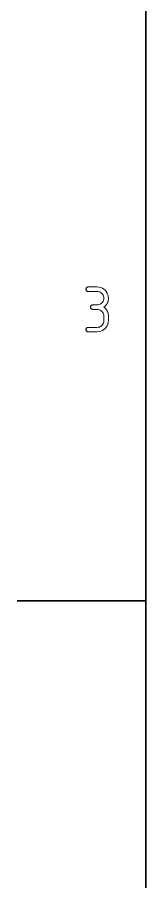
# Model space of a CAD drawing. Extents: x 0 to 297, y 0 to 210.
# Drawn here: x 0 to 10, y 83.1 to 150.5 of the extents above; entities that cross this region are included whole.
import ezdxf

# ---------------------------------------------------------------- set-up
doc = ezdxf.new("R2010")
doc.units = 0

msp = doc.modelspace()

# ---------------------------------------------------------------- linework, layer by layer
at = {"color": 7, "lineweight": 35}
msp.add_line((10, 200), (10, 10), dxfattribs=at)
at = {"color": 7, "lineweight": 35, "ltscale": 0.25}
msp.add_line((10, 105), (0, 105), dxfattribs=at)
at = {"color": 255, "lineweight": 13}
msp.add_lwpolyline([(6.224, 127.75), (6.31, 127.743), (6.391, 127.724), (6.466, 127.692), (6.535, 127.65), (6.596, 127.598), (6.648, 127.537), (6.69, 127.469), (6.721, 127.393), (6.741, 127.312), (6.748, 127.226), (6.748, 126.879), (6.741, 126.792), (6.721, 126.711), (6.69, 126.635), (6.648, 126.566), (6.596, 126.504), (6.535, 126.452), (6.466, 126.409), (6.391, 126.377), (6.31, 126.357), (6.224, 126.35), (5.524, 126.35), (5.495, 126.348), (5.468, 126.342), (5.443, 126.331), (5.419, 126.318), (5.399, 126.301), (5.381, 126.281), (5.367, 126.259), (5.356, 126.234), (5.35, 126.207), (5.348, 126.179), (5.35, 126.15), (5.356, 126.123), (5.367, 126.097), (5.381, 126.074), (5.399, 126.054), (5.419, 126.036), (5.443, 126.022), (5.468, 126.011), (5.495, 126.005), (5.524, 126.002), (6.224, 126.002), (6.366, 126.014), (6.501, 126.047), (6.627, 126.1), (6.742, 126.171), (6.844, 126.259), (6.931, 126.361), (7.002, 126.476), (7.055, 126.601), (7.089, 126.736), (7.1, 126.879), (7.1, 127.226), (7.096, 127.309), (7.085, 127.391), (7.066, 127.47), (7.041, 127.547), (7.008, 127.62), (6.969, 127.69), (6.923, 127.757), (6.871, 127.818), (6.812, 127.875), (6.748, 127.926), (6.812, 127.979), (6.871, 128.037), (6.923, 128.099), (6.969, 128.166), (7.008, 128.236), (7.041, 128.309), (7.066, 128.386), (7.085, 128.464), (7.096, 128.545), (7.1, 128.626), (7.089, 128.769), (7.055, 128.903), (7.002, 129.029), (6.931, 129.144), (6.844, 129.246), (6.742, 129.334), (6.627, 129.405), (6.501, 129.458), (6.366, 129.491), (6.224, 129.502), (5.524, 129.502), (5.495, 129.5), (5.468, 129.494), (5.443, 129.483), (5.419, 129.469), (5.399, 129.451), (5.381, 129.431), (5.367, 129.407), (5.356, 129.382), (5.35, 129.355), (5.348, 129.326), (5.35, 129.298), (5.356, 129.27), (5.367, 129.245), (5.381, 129.222), (5.399, 129.201), (5.419, 129.184), (5.443, 129.17), (5.468, 129.159), (5.495, 129.152), (5.524, 129.15), (6.224, 129.15), (6.31, 129.143), (6.391, 129.124), (6.466, 129.092), (6.535, 129.05), (6.596, 128.998), (6.648, 128.937), (6.69, 128.869), (6.721, 128.793), (6.741, 128.712), (6.748, 128.626), (6.741, 128.541), (6.721, 128.461), (6.69, 128.386), (6.648, 128.317), (6.596, 128.256), (6.535, 128.204), (6.466, 128.161), (6.391, 128.129), (6.31, 128.109), (6.224, 128.102), (5.876, 128.102), (5.847, 128.1), (5.82, 128.094), (5.795, 128.083), (5.772, 128.069), (5.751, 128.051), (5.734, 128.031), (5.72, 128.007), (5.709, 127.982), (5.702, 127.955), (5.7, 127.926), (5.702, 127.897), (5.709, 127.87), (5.72, 127.845), (5.734, 127.822), (5.751, 127.801), (5.772, 127.784), (5.795, 127.77), (5.82, 127.759), (5.847, 127.752), (5.876, 127.75)], close=True, dxfattribs=at)

doc.saveas('drawing.dxf')
